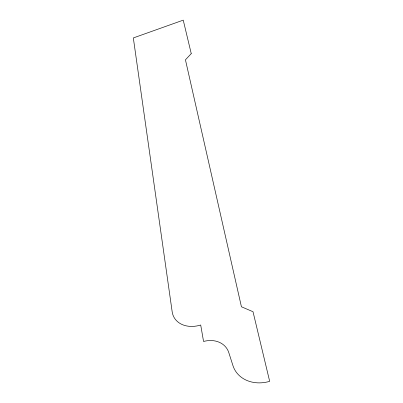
<?xml version="1.0" encoding="UTF-8"?>
<svg xmlns="http://www.w3.org/2000/svg" width="403" height="403" viewBox="0 0 403 403"><rect width="100%" height="100%" fill="white"/><g stroke="black" fill="none" stroke-linecap="round" stroke-linejoin="round"><path stroke-width="0.6" d="M191.249 53.629L185.44 59.82L241.427 306.774L253.013 311.721L269.672 381.339A32.457 27.213 -24.8 0 1 232.959 365.647L228.803 352.625A24.588 20.034 -32.1 0 0 203.56 341.467L200.704 325.02A26.533 20.321 -28.6 0 1 172.177 311.816L133.328 37.937L183.239 20.15L191.249 53.629"/></g></svg>
